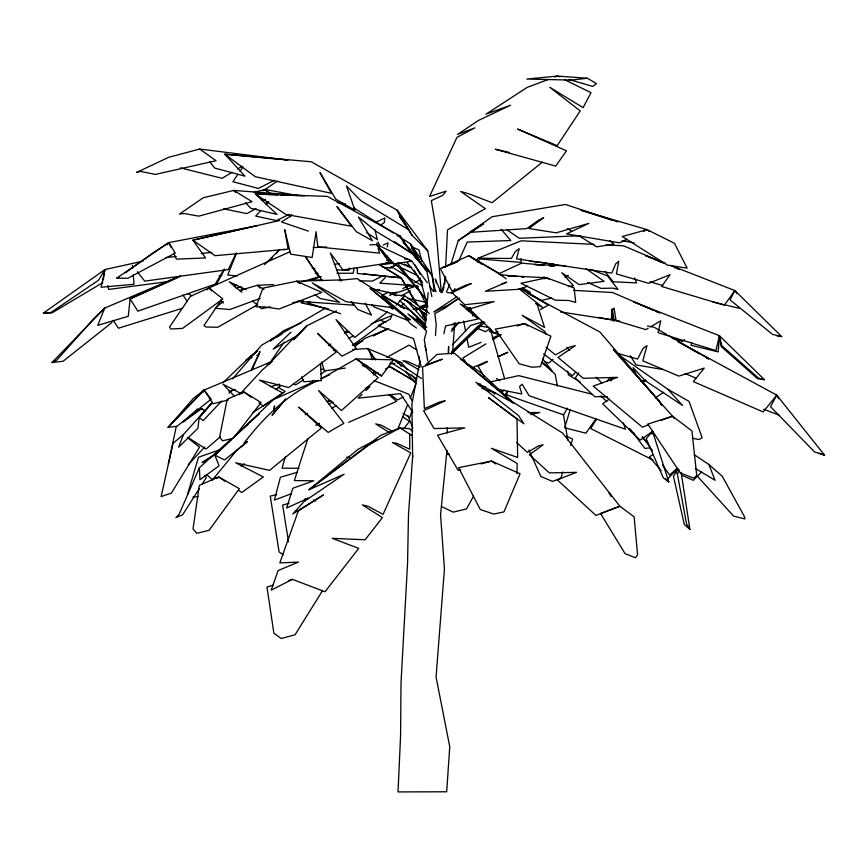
<?xml version="1.0" encoding="UTF-8"?>
<svg xmlns="http://www.w3.org/2000/svg" width="868" height="868" viewBox="0 0 868 868"><rect width="100%" height="100%" fill="white"/><g stroke="black" fill="none" stroke-linecap="round" stroke-linejoin="round"><path stroke-width="1.3" d="M446.987 450.329L440.553 514.713L444.449 568.887L436.061 677.018L449.754 746.719L446.694 791.779L398.021 791.92L400.571 736.042L401.016 682.888L407.548 563.451L408.502 514.464L412.712 455.44M447.194 433.013L447.259 427.685M448.485 353.135L448.615 346.484L448.387 353.146M516.937 473.624L517.219 463.479L491.331 448.268L517.654 457.458L517.013 419.114L488.478 397.718L523.925 423.801L518.543 415.566L475.903 382.267L513.672 403.186L480.872 372.611L460.593 359.265M444.709 284.335L445.121 276.349M445.599 267.04L447.519 229.814L485.342 208.667L460.702 191.481L468.948 193.846L492.091 202.721L542.391 162.11M454.799 322.701L452.51 353.243M435.476 335.591L436.246 324.816L434.814 313.565L444.926 308.162L456.742 299.482M424.864 329.493L428.163 292.57M274.136 409.837L274.516 405.855L273.745 410.911M103.249 279.995L104.909 269.557L142.981 261.138M354.068 268.082L353.211 273.236L336.958 273.301M419.906 360.979L411.888 404.184L412.625 457.414M387.258 246.913L388.029 242.877L383.179 245.058M168.294 464.282L176.312 426.296M102.825 282.61L51.906 312.925L43.4 313.088L104.909 269.557L101.133 287.243L134.041 284.259L133.216 274.863M443.895 333.681L445.566 325.923L478.105 318.99L460.257 303.974L471.291 309.279M441.779 292.722L445.696 277.185M505.849 397.577L507.227 392.488M651.868 433.924L652.562 431.418L640.139 440.098L602.685 403.75L609.314 399.074M285.388 456.568L282.067 468.188L298.993 468.286M187.477 494.576L198.49 457.241L219.756 449.787M562.746 472.051L560.847 478.387L552.46 481.393L540.862 476.478L528.948 450.025M570.721 445.425L572.62 439.078L566.674 436.311M678.982 469.501L677.474 474.514L686.577 524.033L689.919 529.469L681.141 472.387M570.157 409.761L564.634 427.794L585.889 433.186L595.947 418.918M442.463 291.854L444.036 286.722M451.154 263.644L458.271 240.566L492.113 216.74L565.459 204.457L617.853 221.893M307.869 438.546L294.371 480.579L313.782 480.785L292.831 488.25L286.646 507.986L308.357 498.134L304.494 499.176M412.333 409.891L409.729 417.53L403.002 413.45M691.98 342.762L691.058 345.28L718.194 351.876L719.453 335.753L633.857 301.945L653.68 310.397M212.042 402.644L183.474 434.542L178.602 447.204L197.915 428.26L199.152 417.616L212.356 402.318M236.465 253.228L227.742 274.982L237.105 275.97M397.642 429.53L407.656 404.629M410.163 398.412L416.173 383.461M252.089 369.779L259.966 351.649L251.34 369.768M231.235 438.991L199.38 467.733L179.123 514.225L175.911 517.632L182.66 514.746L199.173 488.803M458.988 260.389L467.244 242.031L510.818 240.534L501.151 229.315M203.123 392.325L204.154 390.068L272.183 361.348M422.857 316.863L424.56 313.185M610.855 380.846L612.407 377.515L609.51 378.242L607.058 381.128M446.412 291.854L449.776 284.693M236.172 253.109L228.327 269.59L144.728 281.124L137.328 271.727M293.178 339.117L306.654 326.075L293.731 339.714L306.523 325.988L336.393 310.928M349.815 268.049L348.621 270.458L336.491 269.753M736.965 293.612L734.838 290.541L730.086 299.916L772.542 334.408L781.688 336.567L734.838 290.541L670.639 265.402M778.639 398.662L776.751 395.135L770.556 406.712L814.553 451.935L824.6 455.201L776.751 395.135L678.125 341.666L699.109 353.667M216.316 284.639L224.552 269.34M473.592 496.04L466.561 508.898L453.15 512.142L441.736 506.63M567.835 440.065L563.484 414.85L567.509 408.134M104.909 269.557L98.529 280.234L50.984 312.447L43.4 313.088M224.204 269.188L215.199 284.14L137.838 311.145L130.113 298.874L180.533 275.872M167.448 244.852L168.837 242.595L257.275 225.691L192.902 240.176L205.532 257.937L176.432 259.141L173.719 253.228M322.44 590.772L295.033 634.812L281.243 638.49L273.897 633.249L266.953 587.072L273.322 585.151M596.468 419.374L590.696 428.521L653.018 460.083M678.125 468.904L673.449 476.261L684.31 524.511L689.919 529.469M202.049 484.29L206.356 477.519L204.805 475.349M578.652 372.828L575.267 378.133L594.667 396.676L607.491 396.719M290.151 216.75L291.529 214.613M221.47 299.742L204.013 325.489L205.868 326.986L217.781 327.269L257.666 304.625M237.886 174.359L232.874 181.716L258.414 188.443L274.505 180.208M240.035 171.202L242.899 167.003M284.118 342.166L270.393 362.119L266.888 364.104M734.838 290.541L724.346 305.211L661.644 286.462L670.031 274.7L648.7 283.304L616.389 273.93L618.797 261.268L615.759 263.753L611.766 273.084L516.514 258.838L519.205 248.66L515.364 251.481L511.393 258.447L478.073 258.252L476.467 260.378M507.617 391.284L505.284 394.452L563.549 414.882M320.867 378.98L356.032 358.885L381.551 375.996L393.519 359.851L421.522 378.513M451.707 293.243L454.897 289.001M403.739 428.749L409.457 421.392L402.85 416.814M776.751 395.135L763.135 411.931L693.358 381.594L704.219 368.108L678.819 376.115L642.819 360.806L646.985 345.627L643.199 348.252L637.546 359.081L618.146 353.526M451.349 331.522L459.009 322.18M468.362 310.744L470.055 308.672M211.9 480.579L236.769 450.318L247.391 441.486L244.017 443.125C264.425 416.716 287.492 394.039 318.523 380.325M451.555 293.21L454.995 289.066M477.357 262.06L479.939 258.946L521.115 262.407L521.028 258.577M451.837 329.352L457.089 323.211M468.47 309.919L470.217 307.88M232.602 378.839L261.659 345.16L325.478 308.151M169.466 425.808L193.412 398.358L204.154 390.068L211.184 399.182L176.898 426.351L168.066 427.284L204.154 390.068L213.051 403.718L228.458 399.974M652.562 431.418L646.204 438.633L663.293 477.845L668.794 481.935L652.562 431.418L652.823 433.848M212.4 402.665L199.152 417.616L203.231 420.557L221.731 401.027M270.74 259.597L272.541 257.568M276.154 253.521L278.856 250.494M394.387 307.207L392.683 309.116L389.406 306.849M396.09 305.297L404.629 295.771L429.334 313.446M260.986 210.316L255.734 216.078L276.393 220.602L289.109 214.385M266.248 204.555L268.874 201.669L265.402 203.557M239.416 394.712L262.288 369.985L271.293 362.14L269.08 363.952L293.785 337.858M188.28 464.716L204.707 447.053M452.532 344.726L470.716 325.435L483.487 321.627M667.828 478.81L677.485 468.546M229.13 393.215L231.908 390.285M111.95 322.505L63.082 361.262L52.037 362.542L104.735 308.053L177.712 277M168.066 427.284L204.154 390.068M451.382 353.981L483.075 321.605M701.572 471.953L693.337 480.329L681.478 475.078M575.744 372.144L572.262 375.649L543.563 353.884M207.126 289.814L209.014 287.926L289.793 251.839M264.61 264.621L279.756 249.485M385.49 277.424L379.739 283.174L417.107 285.778L427.479 307.283M362.054 394.387L358.18 398.173L400.408 393.627L412.897 412.517M365.927 390.589L369.801 386.803M451.501 351.844L478.366 325.815L489.053 327.561M222.935 382.777L250.754 356.086L256.993 351.258M400.289 306.99L404.021 303.409M290.975 332.194L273.149 349.131L296.78 335.938M451.273 353.743L484.865 322.158M231.582 439.544L214.873 455.147L219.072 465.856L199.933 479.722L199.38 467.733M235.521 435.877L248.291 423.942M250.266 422.108L259.109 413.852L235.217 435.4M501.303 392.661L504.199 389.971M197.6 408.915L183.018 422.108L201.571 408.719L204.978 410.727M241.868 393.671L243.832 391.891L261.094 402.546L233.242 438.394L222.523 440.77L219.593 437.071L227.221 399.193L243.832 391.891L251.394 397.392M552.916 359.428L548.869 362.987L545.137 362.119M677.246 468.264L669.586 474.98L662.588 465.096M220.439 436.669L206.052 449.038L187.987 437.439M216.718 478.604L218.682 476.923L239.351 488.673L209.101 530.294L196.873 533.31L193.011 529.024L199.325 485.396L218.682 476.923L225.289 481.36M684.461 339.692L682.53 341.352L672.233 338.314M275.84 389.656L280.939 385.327M183.474 434.542L173.025 443.331L161.133 496.583L171.397 493.067L199.51 447.15L187.488 437.689M223.315 301.402L215.145 308.238L229.846 309.529L260.183 298.418M241.293 466.344L244.396 463.74M313.402 380.368L310.299 382.896L314.053 381.616M320.639 374.477L325.815 370.267M354.784 346.69L365.135 338.27L388.755 328.56M328.69 345.681L330.773 343.988M344.292 333.008L347.417 330.48M389.678 295.5L392.737 293.048L397.403 295.543M491.266 329.645L489.27 331.24L500.576 335.395M246.686 442.387L224.53 459.975L214.873 455.147L273.409 399.606L316.212 380.759M257.698 350.878L246.024 360.014L252.013 357.507M270.425 340.918L283.738 330.567L301.087 323.004M387.323 312.035L354.741 337.478L336.024 319.576L356.39 348.73L341.992 356.162L317.536 333.399L336.231 352.082L288.708 387.54L259.402 380.043L282.914 393.117L263.264 406.04L258.946 402.893M270.501 340.809L274.668 337.598M376.571 439.295L308.943 489.736L344.119 474.221L303.941 501.661L292.711 513.986L323.384 494.923L298.321 510.948L279.821 562.887L298.397 562.095L278.096 570.569L271.196 590.131L292.418 579.357L325.012 591.759L358.712 548.381L332.238 538.323L365.113 539.788L382.43 517.621L362.347 504.883L367.945 506.228L383.07 514.344L410.803 452.879L392.369 442.517L396.85 443.342L409.75 449.201L409.685 433.837M302.932 301.283L300.925 302.791L328.581 308.921M215.568 477.346L212.291 479.744L206.758 474.59M479.31 226.884L483.65 223.727L469.577 232.342L526.735 228.631L538.616 220.168L543.748 217.673L528.948 228.523L556.171 232.83L588.84 223.38L566.489 233.893L619.546 242.823L626.729 239.384M352.354 345.377L384.947 321.8M125.426 272.823L153.951 252.208L168.837 242.595L175.249 253.076L127.704 278.324L116.844 278.053L168.837 242.595L171.007 247.315M489.726 328.722L485.494 331.717L478.105 328.581M458.271 240.566L478.257 227.524M264.165 190.19L277.337 181.021M380.206 225.387L384.285 222.566L384.871 217.976L375.367 222.479M655.123 398.054L663.651 392.227M217.89 452.185L202.157 462.579L214.494 455.082M456.991 296.639L433.718 312.013L448.214 305.113L459.573 298.049M252.534 412.788L285.171 391.501L278.324 387.334M292.082 215.08L281.471 221.98L308.379 231.116M375.649 440.033L365.124 446.814L400.007 427.935L409.663 428.716L412.625 431.353M303.681 379.717L295.901 384.73L293.33 384.155M331.706 408.481L336.198 405.584M652.747 454.724L649.459 456.807L661.145 470.803M262.95 190.819L265.163 189.452L297.919 195.658M565.101 277.413L568.431 275.362M485.971 343.869L462.915 357.974L467.147 364.506M492.894 339.648L500.955 334.712M232.103 172.276L222.099 178.32L180.392 167.839M237.669 168.924L242.107 166.244M305.156 414.687L307.478 413.309M327.258 401.515L329.59 400.126M648.19 328.267L645.911 329.634L616.063 320.683L614.077 308.053L612.124 310.527L611.278 319.793L560.424 311.916M650.479 326.911L660.765 320.791L658.053 332.683L715.894 350.564L719.453 335.753L764.48 379.739L757.471 378.632L721.134 346.495L719.453 335.753L721.742 345.627L758.382 378.025L764.48 379.739M316.95 424.94L319.261 423.573M296.758 302.086L299.08 300.751M315.811 425.201L319.283 423.226M540.438 309.561L548.261 305.113L520.724 288.534M401.103 296.031L410.423 290.769M309.67 301.402L307.37 302.704L340.592 313.695M386.748 357.442L408.98 345.128L416.814 350.01M256.136 208.591L246.87 213.615L223.64 208.852M642.428 382.538L645.998 380.607M348.871 338.281L353.601 335.753M365.688 388.148L369.725 385.989M373.218 441.237L358.007 449.331L308.943 489.736L380.944 435.172L400.007 427.935L412.289 435.714M382.647 275.807L372.535 281.102L359.211 280.831M403.175 397.088L397.544 399.974L390.177 394.473M52.037 362.542L56.778 360.122L93.657 318.806L104.735 308.053L97.758 325.37L128.28 316.256L130.113 298.874L180.403 276.404M394.495 292.841L390.915 294.664L397.099 291.963M402.861 288.588L410.032 284.932M414.817 282.501L419.602 280.071M387.443 328.766L373.088 335.818L388.365 328.766M373.305 374.889L378.166 372.513M385.457 368.943L390.318 366.567L415.544 382.007M643.481 231.376L647.072 229.651L674.447 243.279L687.174 268.147L667.405 265.12L622.269 236.497L647.072 229.651L649.166 231.355M354.296 344.846L362.596 340.885L354.003 344.824M277.261 336.892L272.216 338.802L281.905 334.234M487.599 361.75L478.04 366.22L484.203 376.712M498.362 356.715L507.921 352.234L498.134 356.531M498.568 273.865L521.657 263.134L544.095 265.131M272.216 338.802L279.409 335.525M209.014 287.926L190.428 296.335L169.51 327.117L170.898 329.015L182.606 328.397L222.794 298.972L209.014 287.926L211.683 290.78M451.902 324.827L455.516 323.2M472.409 315.616L474.818 314.541M418.626 308.813L416.228 309.865L427.815 306.393M421.013 307.76L426.991 305.135M321.106 378.611L329.666 374.835M383.58 294.458L388.495 292.288L395.732 295.76M472.42 367.782L487.111 361.348M348.611 422.325L396.578 401.363L388.582 394.549M527.473 286.104L520.29 289.228L485.331 291.279L506.803 282.143L501.715 283.999M544.247 278.823L546.645 277.782L574.139 287.992L575.712 302.4L568.724 300.48L555.336 300.154L520.963 283.293L546.645 277.782L548.945 279.181M389.754 267.756L395.949 265.098L398.314 266.248M389.862 267.713L395.949 265.098M256.809 355.5L259.207 354.491M328.375 404.054L333.258 402.047M472.973 315.735L475.469 314.715M478.073 258.252L521.201 240.805L593.907 244.364M371.265 323.84L391.935 315.54L390.329 319.142L378.057 325.63L413.58 338.694L421.251 366.849M468.004 309.388L470.51 308.39M481.111 342.35L468.763 347.265L466.941 338.086M492.232 337.934L500.879 334.495M372.47 372.806L374.987 371.797M234.034 286.114L236.497 285.149M390.578 294.361L394.267 292.907M291.583 493.632L274.364 500.109L280.418 477.248L296.834 472.431M548.522 79.379L527.169 87.397L485.993 114.153L510.579 105.202L478.518 120.424L457.512 134.453L474.807 127.878L456.948 137.394L429.595 196.428L446.13 191.177L442.723 195.365L431.342 200.638L435.899 228.024L441.15 291.051M554.793 77.024L557.31 76.08L587.441 78.261L596.5 83.643L592.768 86.409L568.703 79.4M413.135 309.182L416.89 307.814M419.396 306.903L426.893 304.158M648.646 424.864L642.363 427.132L593.202 386.097L617.625 377.352L583.307 378.307L557.961 357.432L575.321 345.703L569.571 347.07L555.52 354.893L546.059 347.309M661.221 420.318L672.537 416.239L691.926 430.897L696.754 475.599L693.706 478.203L680.284 472.941L647.788 424.083L672.537 416.239L674.067 418.343M199.108 409.598L201.571 408.719L204.978 410.792M228.946 391.761L235.293 389.526M414.839 286.494L394.332 293.655L370.593 288.415M364.18 366.697L366.741 365.829M345.193 333.062L349.012 331.793M321.203 276.621L311.276 279.876L321.93 280.082M182.562 308.227L118.493 328.202L113.144 320.368M497.993 331.706L494.174 332.856L469.273 309.008L494.12 301.63L464.792 304.711L452.044 292.668L471.281 283.565L466.268 284.997L452.195 291.464L440.326 268.494L458.033 261.377L454.387 263.08L442.376 267.713L468.785 255.713L498.178 272.845L506.152 278.791M517.068 325.934L524.706 323.623L550.909 336.209L540.449 366.6L531.932 367.251L519.086 363.725L495.216 329.167L524.706 323.623L527.994 326.01M288.599 580.518L292.418 579.357M270.263 386.792L279.203 384.133M239.633 290.509L257.373 285.29L273.615 284.574M301.88 281.785L318.578 276.957L305.807 257.178L322.375 280.689M446.586 454.582L449.136 453.866M460.648 469.588L458.076 470.293L437.58 435.248L464.771 427.837L434.087 428.586L423.617 410.759L445.186 400.799L439.859 401.96L424.354 408.611L422.564 367.001L442.354 359.2L425.515 365.048L437.027 354.394L454.333 353.178L513.672 403.186L474.85 370.734M481.187 463.913L491.462 461.082L520.062 473.765L503.95 511.903L493.718 514.062L480.286 509.516L458.586 467.668L491.462 461.082L495.878 463.924M289.044 503.342L282.61 505.078L288.545 541.838M199.716 149.046L168.75 157.282L136.569 172.45L140.03 171.332L155.372 174.425L216.056 160.699L199.716 149.046L288.024 160.092L282.642 159.593M640.617 381.399L645.792 380.021M253.966 192.37L265.163 189.452L271.131 193.879M466.702 308.997L470.543 308.031M116.844 278.053L118.84 277.586M530.771 414.611L539.853 412.495L527.95 412.604M279.8 220.461L192.902 240.176L215.036 255.691L288.154 249.138L284.715 229.64L290.628 254.15L312.122 257.471L316.071 231.691L317.829 246.946L379.49 253.131L378.144 248.096M551.733 298.071L541.404 300.415L520.735 288.371M478.008 384.643L480.633 384.068M489.823 382.029L518.706 375.649L591.976 394.191M276.697 494.684L270.241 496.084L279.105 551.994L283.283 554.695M327.312 401.667L331.283 400.907M270.556 306.925L261.452 308.661L259.467 306.946M292.668 302.693L303.073 300.697M261.518 200.117L265.489 199.423M369.866 244.863L376.614 244.537L379.793 249.062L393.757 264.013L411.779 261.127L427.273 282.794M321.008 369.475L323.645 369.063M568.269 286.548L573.444 285.789L561.813 272.715L579.206 284.617L604.106 281.33L586.084 268.722M334.31 264.306L339.605 263.557M345.366 368.086L324.317 370.94L321.681 361.869M362.477 365.764L366.426 365.233M169.412 281.395L108.695 289.445L107.936 285.474M219.029 275.753L221.698 275.427M165.712 257.633L176.247 256.429M201.289 253.543L211.835 252.338M389.667 363.942L394.907 363.334M397.533 363.03L401.472 362.574L407.396 369.779M587.441 78.261L571.133 80.084L526.811 79.064L557.31 76.08L559.838 76.818M373.956 289.966L379.316 289.413M380.162 264.621L393.367 263.297M650.089 447.888L644.826 448.376L630.19 428.955M192.924 497.093L198.154 496.604M235.228 287.72L240.588 287.319M333.865 350.607L336.567 350.444M352.744 349.446L367.576 348.524L401.472 362.574M385.316 262.982L393.312 262.494M313.185 247.619L326.683 246.957M580.583 235.727L519.27 238.277L507.162 229.955M315.279 273.387L317.992 273.377M386.651 260.465L390.709 260.476M339.236 280.429L341.905 280.483M418.17 286.407L409.164 286.147L407.385 284.303M278.129 194.866L255.376 194.02L276.99 214.407L250.798 208.309L245.405 202.656M280.809 194.964L302.238 195.756M565.448 265.782L534.579 264.512L542.576 265.163M283.022 249.463L285.713 249.583M346.733 457.208L349.424 457.338M606.027 244.95L623.539 245.807L663 262.613M546.645 277.782L507.313 275.666L515.125 276.491M382.582 267.311L393.378 267.93L422.217 285.865M573.629 290.357L612.624 292.538L657.315 311.786M312.209 268.364L314.91 268.516M299.861 301.424L353.71 305.145L351.388 301.934M393.519 359.851L356.032 358.885L381.551 375.996M304.907 195.745L233.742 190.428L203.286 197.752L179.492 214.049L184.2 213.517L198.805 216.143L252.067 201.691L233.742 190.428L235.543 192.305M549.227 265.716L553.22 266.042M549.379 265.608L554.663 266.075M398.206 295.174L404.629 295.771M278.617 159.213L224.845 154.211L244.928 176.161L214.678 168.045L209.698 161.708M417.996 305.514L401.049 277.782L357.388 273.463L357.236 268.114M447.27 292.57L451.208 292.961M529.588 261.203L547.046 263.102M549.726 263.395L553.751 263.829M363.866 273.887L401.276 277.934L416.629 304.603M499.794 274.516L517.165 276.501M521.169 276.968L523.849 277.272M287.644 194.92L283.63 194.302L287.547 194.931M337.229 202.548L345.269 203.774M387.703 256.255L385.099 255.854L382.723 251.264M404.629 258.859L409.848 259.662M776.99 335.829L781.688 336.567M622.161 240.729L634.074 242.78M663.033 369.562L635.994 364.864L630.385 355.75M598.486 317.417L619.665 321.138M647.463 326.021L654.081 327.182L666.852 334.581M298.451 300.86L303.344 301.738M479.179 385.631L485.646 386.889M497.288 389.168L521.874 393.974L519.585 386.564L522.102 384.209L529.1 395.732L625.394 429.193L623.452 422.966M692.393 438.21L698.881 439.544L702.169 437.732L689.008 401.374L667.915 389.32L618.179 354.383M407.776 298.375L426.036 302.324M509.549 152.486L495.324 149.253L555.683 166.081L566.479 150.837L517.61 129.05L557.223 145.65L580.204 110.909L549.737 87.277L583.122 107.665L591 92.659L564.525 79.639M712.812 301.901L739.905 308.476M599.821 396.177L602.446 396.85M647.072 229.651L580.942 210.23L611.528 220.049M649.926 281.785L662.87 285.615M379.566 320.184L385.891 322.061M481.664 388.202L495.585 393.117M819.045 453.139L824.6 455.201M590.273 269.33L607.481 275.916L617.962 289.435L612.797 288.133L601.036 288.404L587.69 282.48M763.677 409.208L779.572 415.338M313.326 500.055L315.8 501.01M374.054 380.661L408.806 394.202L412.333 401.298M665.593 263.427L645.456 255.539L662.794 262.809M398.954 262.809L411.562 267.778M674.1 267.333L679.026 269.427M656.165 311.46L659.875 313.044M411.562 246.707L419.005 249.886L421.881 261.518M685.145 373.479L696.299 378.405M674.36 471.921L676.725 472.973M419.949 367.229L407.2 361.381L402.871 360.621L418.897 369.714M246.111 289.706L229.271 281.84L241.76 292.256M411.779 261.127L376.614 244.537L393.757 264.013M404.51 264.143L411.606 267.528M187.445 293.536L192.143 295.771M401.754 298.646L411.389 303.268M419.819 307.315L427.056 310.777M400.669 267.409L418.354 276.067M241.022 393.529L223.043 384.231L234.403 396.253M467.071 309.8L474.123 313.532M527.787 293.471L599.864 331.977L659.17 401.2L661.221 404.488M405.573 299.894L407.906 301.142M423.085 309.225L426.579 311.091M535.491 303.54L542.771 307.489L518.597 288.447M392.694 431.407L381.204 425.19L375.703 423.855L388.994 432.351M522.156 287.775L530.391 292.342M388.842 366.307L413.418 380.249M706.107 357.67L708.44 359.005M669.174 335.927L708.635 358.788M633.987 433.067L630.559 431.06L629.257 428.694M502.496 275.753L468.785 255.713L481.946 264.252M580.052 381.833L568.421 374.911L567.726 371.081M695.366 468.492L715.026 480.264L708.896 464.499L694.237 454.713M379.327 264.545L401.049 277.782M379.446 264.621L401.276 277.934M506.814 398.325L562.627 433.078L619.86 506.228L634.15 516.861L637.568 554.891L635.441 557.766L625.058 553.621L600.569 513.509L619.86 506.228L595.947 515.451L557.202 479.776L576.536 472.344L549.357 472.897L529.361 454.724L543.173 444.785L538.583 445.859L527.364 452.358L516.503 442.409M567.444 228.599L571.947 231.409M578.696 235.619L596.707 246.859L613.969 244.082L609.813 240.783M353.634 207.799L393.475 233.069M396.893 235.239L410.553 243.908L431.982 275.037L434.282 290.975M263.915 289.424L257.373 285.29L260.107 288.122M390.524 362.184L416.716 378.828M404.304 308.813L357.193 278.585L344.075 279.843L296.628 281.221L262.917 288.176L255.973 306.827L264.49 306.892L279.073 308.975L321.789 292.418L296.628 281.221L299.851 283.576M543.867 276.903L546.091 278.346M366.697 232.689L377.417 239.666L374.813 229.597M496.409 378.524L499.762 380.737M469.859 310.169L472.084 311.666M238.516 490.257L241.814 492.471L263.319 476.944L235.64 462.774L269.59 470.358L321.366 427.989L298.776 407.19L328.202 432.459L343.858 423.291L318.523 390.459L341.406 410.531L378.133 377.689L360.969 362.813M402.654 298.212L427.067 314.921M439.382 290.758L441.562 292.266M394.604 241.705L418.018 257.872L411.92 248.139L420.155 262.006L431.982 275.037M416.456 328.017L410.249 323.58L406.115 318.567M314.889 294.588L320.249 298.527L339.562 302.303L312.274 282.957L346.082 301.717L393.421 307.76L370.18 288.306L400.115 313.044L410.271 319.945L381.529 295.684L410.38 310.69L426.796 327.312L407.917 313.945L426.546 330.925L424.3 339.768L427.74 360.969M465.997 363.692L468.102 365.319M463.62 361.348L472.81 369.03M252.523 300.925L257.481 305.221M708.896 464.499L722.23 476.228L744.321 516.373L744.918 518.923L733.623 516.124L697.373 476.174M371.526 304.494L374.466 307.098L408.123 320.531L402.285 314.021M642.092 437.635L647.072 442.148M399.606 300.512L425.418 324.274M665.55 478.756L668.794 481.935M427.805 250.928L397.219 210.23L311.297 161.773L224.845 154.211L255.322 176.714L331.402 193.293L319.988 172.602L335.786 199.163L354.904 210.23L346.484 186.012L360.893 200.768L409.175 230.096L399.454 216.099L412.126 235.337L427.805 250.928L435.28 291.529M601.198 396.068L606.851 401.71M566.739 347.46L569.592 350.346M596.197 377.276L601.893 383.048M416.445 318.697L425.353 328.212M220.57 300.274L223.239 303.116M403.284 242.281L414.513 254.693L376.452 231.593L358.397 216.967L372.437 240.729L356.368 231.723L336.903 206.486L351.442 226.222L285.93 214.472L255.376 194.02L327.203 196.352L399.822 235.825L403.913 241.206M667.915 389.32L682.649 405.53L645.25 380.694L633.043 367.631L636.179 374.922M406.821 300.729L425.504 321.692M672.537 416.239L613.35 349.478L659.17 401.2L661.785 405.41M395.515 263.427L425.342 298.136M434.445 289.5L436.127 291.474M403.262 242.291L426.872 271.337L431.841 296.531M397.902 362.303L401.331 366.372M405.616 371.45L415.902 383.656M411.638 374.922L416.727 381.095M604.985 271.391L613.134 281.774L636.635 282.914L634.562 277.934M397.338 262.896L427.023 300.61M542.5 358.647L552.428 371.33L541.925 362.216L555.205 374.282L557.386 386.086M407.222 262.603L422.564 282.599M408.839 247.662L410.477 249.81M414.579 255.192L426.872 271.337M351.963 301.966L357.692 309.485L371.482 315.019L365.157 303.203M375.312 359.612L367.576 348.524L375.301 359.851M265.163 189.452L266.66 191.535M416.531 259.098L399.822 235.825L404.976 244.364M429.595 286.049L433.468 291.474M642.385 436.539L652.486 450.817M182.909 295.022L187.314 301.511M420.123 308.986L426.47 319.381M611.072 495.954L609.173 492.829L611.159 496.214M412.126 235.337L397.219 210.23L401.309 219.3M493.111 391.859L494.489 394.18M418.636 308.086L425.982 320.845M414.101 270.187L422.607 285.409M379.793 249.062L389.678 262.874L342.979 269.905L330.296 252.957L340.972 280.896M415.002 264.805L420.123 274.299M420.155 262.006L410.553 243.908L413.016 250.32M377.981 242.085L379.761 245.525M372.383 359.797L369.866 352.43M440.922 292.071L435.291 279.008L436.43 282.892M301.663 376.81L303.757 381.736L321.42 380.661L320.52 363.345M407.906 415.588L412.864 428.152M536.543 302.617L544.572 327.442L522.145 315.258L545.115 331.739L545.864 334.191M425.027 346.234L426.134 350.043M490.192 328.712L504.612 378.741M419.96 277.955L427.642 306.165M376.81 243.062L377.471 245.579M241.098 286.809L242.02 290.704M463.566 321.051L465.649 331.543M612.331 309.279L614.294 321.247M611.799 309.116L612.982 320.845M132.403 265.456L132.63 268.147M419.32 356.661L419.711 363.269M285.713 399.085L272.02 415.262L285.778 399.128"/></g></svg>
